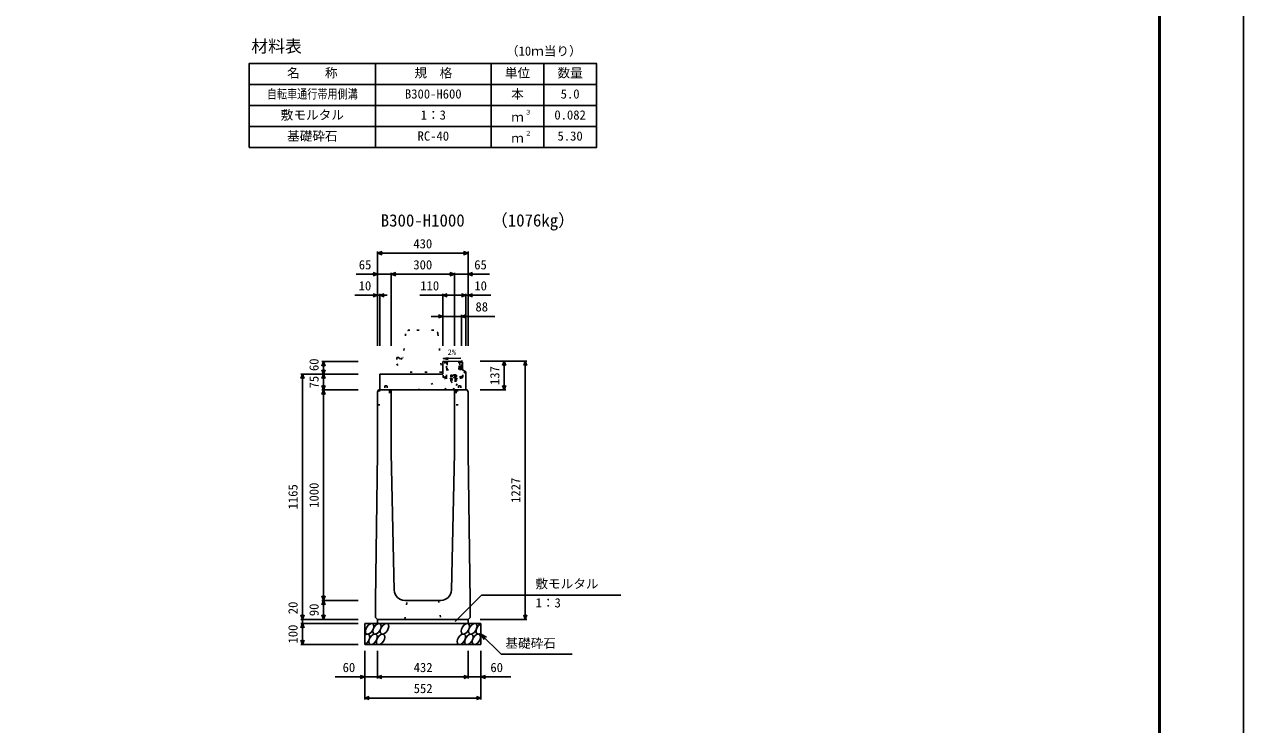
# Model space of a CAD drawing. Units: millimetres, scale not verified. Extents: x -12600 to 12600, y -5940 to 5940.
# Drawn here: x 6807 to 12600, y -649 to 2679 of the extents above; entities that cross this region are included whole.
import ezdxf
from ezdxf.enums import TextEntityAlignment as Align

# ---------------------------------------------------------------- set-up
doc = ezdxf.new("R2010")
doc.units = ezdxf.units.MM
doc.header["$LTSCALE"] = 40
doc.linetypes.add('DOTTED', pattern=[1.75, 0.25, -1.5])
for name, color, linetype, lineweight in [('0-0_DIM', 7, 'Continuous', 25), ('0-1_Defpoints', 5, 'Continuous', 25), ('0-2_HATCH', 6, 'Continuous', 25), ('0-3_HYO', 3, 'Continuous', 25), ('0-4_HYO2', 4, 'Continuous', 25), ('0-5_OUTLINE', 3, 'Continuous', 25), ('0-6_OUTLINE2', 4, 'DOTTED', 25), ('0-7_TXT', 7, 'Continuous', 25), ('0-8_WAKU', 3, 'Continuous', 25)]:
    doc.layers.add(name, color=color, linetype=linetype, lineweight=lineweight)
doc.styles.add('ＭＳ ゴシック', font='')
doc.styles.get('ＭＳ ゴシック').set_extended_font_data('MS Gothic')

msp = doc.modelspace()

# ---------------------------------------------------------------- linework, layer by layer
at = {"layer": '0-0_DIM'}
for p, q in [((8485, 1151.46), (8485, 1598.96)), ((8915, 1591.46), (8485, 1591.46)), ((8915, 1151.46), (8915, 1598.96)), ((8485, 1491.46), (8383.02, 1491.46)), ((8550, 1491.46), (8485, 1491.46)), ((8550, 1498.96), (8550, 1151.46)), ((8550, 1491.46), (8850, 1491.46)), ((8850, 1498.96), (8850, 1151.46)), ((8850, 1491.46), (8905, 1491.46)), ((8915, 1491.46), (8850, 1491.46)), ((8915, 1491.46), (9016.98, 1491.46)), ((8376.62, 1391.46), (8485, 1391.46)), ((8495, 1391.46), (8485, 1391.46)), ((8495, 1398.96), (8495, 1151.46)), ((8531.3, 1391.46), (8495, 1391.46)), ((8795, 1391.46), (8685, 1391.46)), ((8795, 1398.96), (8795, 1151.46)), ((8795, 1391.46), (8905, 1391.46)), ((8905, 1398.96), (8905, 1151.46)), ((8905, 1391.46), (8915, 1391.46)), ((9023.38, 1391.46), (8915, 1391.46)), ((8795, 1291.46), (8740, 1291.46)), ((8795, 1291.46), (8883, 1291.46)), ((8883, 1298.96), (8883, 1151.46)), ((9041.78, 1291.46), (8883, 1291.46)), ((8220.5, 1076.46), (8393, 1076.46)), ((8228, 1076.46), (8228, 1016.46)), ((9194.5, 1078.46), (8972, 1078.46)), ((9087, 1078.46), (9087, 941.46)), ((9187, 1078.46), (9187, -148.54)), ((8120.5, 1016.46), (8393, 1016.46)), ((8128, 1016.46), (8128, -148.54)), ((8228, 941.46), (8228, 1016.46)), ((8220.5, 941.46), (8393, 941.46)), ((8228, 941.46), (8228, -58.54)), ((9094.5, 941.46), (8972, 941.46)), ((8853.11, -159.35), (8979.34, -33.11)), ((8979.34, -33.11), (9640.81, -33.11)), ((8220.5, -58.54), (8393, -58.54)), ((8228, -58.54), (8228, -148.54)), ((8120.5, -148.54), (8393, -148.54)), ((8120.5, -168.54), (8393, -168.54)), ((8128, -148.54), (8128, -168.54)), ((8128, -168.54), (8128, -268.54)), ((9194.5, -148.54), (8972, -148.54)), ((8976, -218.54), (9071.76, -314.29)), ((8976, -218.54), (9001.98, -233.54)), ((8976, -218.54), (8991, -244.52)), ((8120.5, -268.54), (8393, -268.54)), ((8424, -529.9), (8424, -298.54)), ((8484, -429.9), (8484, -298.54)), ((8916, -429.9), (8916, -298.54)), ((8976, -529.9), (8976, -298.54)), ((9071.76, -314.29), (9409.31, -314.29)), ((8425, -422.4), (8283.21, -422.4)), ((8424, -422.4), (8484, -422.4)), ((8484, -422.4), (8916, -422.4)), ((8976, -422.4), (8916, -422.4)), ((8976, -422.4), (9117.79, -422.4)), ((8424, -522.4), (8976, -522.4))]:
    msp.add_line(p, q, dxfattribs=at)
for points in [[(8506.14, 1583.77), (8485, 1591.46), (8506.14, 1599.16)], [(8893.86, 1599.16), (8915, 1591.46), (8893.86, 1583.77)], [(8463.86, 1499.16), (8485, 1491.46), (8463.86, 1483.77)], [(8571.14, 1483.77), (8550, 1491.46), (8571.14, 1499.16)], [(8828.86, 1499.16), (8850, 1491.46), (8828.86, 1483.77)], [(8936.14, 1499.16), (8915, 1491.46), (8936.14, 1483.77)], [(8463.86, 1399.16), (8485, 1391.46), (8463.86, 1383.77)], [(8516.14, 1383.77), (8495, 1391.46), (8516.14, 1399.16)], [(8816.14, 1399.16), (8795, 1391.46), (8816.14, 1383.77)], [(8883.86, 1383.77), (8905, 1391.46), (8883.86, 1399.16)], [(8936.14, 1399.16), (8915, 1391.46), (8936.14, 1383.77)], [(8773.86, 1299.16), (8795, 1291.46), (8773.86, 1283.77)], [(8904.14, 1299.16), (8883, 1291.46), (8904.14, 1283.77)], [(8220.3, 1055.32), (8228, 1076.46), (8235.7, 1055.32)], [(9079.3, 1057.32), (9087, 1078.46), (9094.7, 1057.32)], [(9179.3, 1057.32), (9187, 1078.46), (9194.7, 1057.32)], [(8135.7, 995.32), (8128, 1016.46), (8120.3, 995.32)], [(8235.7, 1037.61), (8228, 1016.46), (8220.3, 1037.61)], [(8220.3, 995.32), (8228, 1016.46), (8235.7, 995.32)], [(8220.3, 962.61), (8228, 941.46), (8235.7, 962.61)], [(8220.3, 920.32), (8228, 941.46), (8235.7, 920.32)], [(9079.3, 962.61), (9087, 941.46), (9094.7, 962.61)], [(8235.7, -37.39), (8228, -58.54), (8220.3, -37.39)], [(8220.3, -79.68), (8228, -58.54), (8235.7, -79.68)], [(8135.7, -127.39), (8128, -148.54), (8120.3, -127.39)], [(8135.7, -189.68), (8128, -168.54), (8120.3, -189.68)], [(8235.7, -127.39), (8228, -148.54), (8220.3, -127.39)], [(9179.3, -127.39), (9187, -148.54), (9194.7, -127.39)], [(8135.7, -247.39), (8128, -268.54), (8120.3, -247.39)], [(8402.86, -414.71), (8424, -422.4), (8402.86, -430.1)], [(8505.14, -430.1), (8484, -422.4), (8505.14, -414.71)], [(8894.86, -414.71), (8916, -422.4), (8894.86, -430.1)], [(8997.14, -414.71), (8976, -422.4), (8997.14, -430.1)], [(8445.14, -530.1), (8424, -522.4), (8445.14, -514.71)], [(8954.86, -514.71), (8976, -522.4), (8954.86, -530.1)]]:
    msp.add_lwpolyline(points, dxfattribs=at)
at = {"layer": '0-1_Defpoints'}
msp.add_lwpolyline([(-4200, -5940), (12600, -5940), (12600, 5940), (-4200, 5940)], close=True, dxfattribs=at)
at = {"layer": '0-2_HATCH', "linetype": 'DOTTED'}
for p, q in [((8812.32, 1002.81), (8811.46, 1044.8)), ((8876.44, 1046.14), (8877.31, 1004.15)), ((8883.93, 998.28), (8882.28, 1078.26)), ((8805.84, 1001.68), (8796.84, 1001.49)), ((8883.8, 1004.28), (8805.82, 1002.68)), ((8811.6, 1037.8), (8876.59, 1039.14)), ((8829.94, 997.17), (8862.93, 997.85)), ((8832.87, 983.23), (8832.61, 995.73)), ((8835.5, 1012.66), (8833.04, 1010.74)), ((8833.19, 1003.24), (8833.04, 1010.74)), ((8859.43, 1003.78), (8833.19, 1003.24)), ((8833.43, 1011.09), (8835.5, 1012.66)), ((8856.74, 1013.1), (8835.5, 1012.66)), ((8839.44, 1003.37), (8839.28, 1010.87)), ((8839.54, 995.87), (8839.8, 983.37)), ((8853.19, 1003.65), (8853.03, 1011.15)), ((8853.39, 996.15), (8853.65, 983.66)), ((8858.87, 1011.61), (8856.74, 1013.1)), ((8859.43, 1003.78), (8859.28, 1011.28)), ((8860.32, 996.3), (8860.58, 983.8)), ((8862.93, 997.85), (8862.96, 996.35)), ((8883.82, 1003.28), (8889.82, 1003.4)), ((8889.82, 1003.4), (8889.14, 1036.65)), ((8860.58, 983.8), (8832.87, 983.23))]:
    msp.add_line(p, q, dxfattribs=at)
at = {"layer": '0-2_HATCH'}
msp.add_line((8888.6, 1063.02), (8889.14, 1036.65), dxfattribs=at)
at = {"layer": '0-2_HATCH', "linetype": 'DOTTED'}
for points in [[(8796.84, 1001.49), (8795.3, 1076.48), (8804.3, 1076.66)], [(8804.3, 1076.66), (8805.94, 996.68), (8883.93, 998.28)], [(8811.46, 1044.8), (8812.46, 1044.82), (8811.96, 1068.82), (8810.96, 1068.8), (8810.82, 1075.79), (8875.8, 1077.13)], [(8815.82, 1075.9), (8815.96, 1068.9), (8814.96, 1068.88), (8815.45, 1044.88), (8816.45, 1044.9), (8816.6, 1037.91)], [(8871.59, 1039.04), (8871.44, 1046.04), (8872.44, 1046.06), (8871.95, 1070.05), (8870.95, 1070.03), (8870.81, 1077.03)], [(8875.8, 1077.13), (8875.95, 1070.13), (8874.95, 1070.11), (8875.44, 1046.12), (8876.44, 1046.14)], [(8888.6, 1063.02), (8888.28, 1078.39), (8882.28, 1078.26)], [(8862.96, 996.35), (8829.97, 995.67), (8829.94, 997.17)]]:
    msp.add_lwpolyline(points, dxfattribs=at)
for centre, radius, start, end in [((8836.23, 1007.52), 4.53, 47.57461, 134.78335), ((8846.53, 992.73), 19.53, 70.56972, 111.78823), ((8856.22, 1007.93), 4.53, 47.57461, 134.78335), ((8846.72, 983.51), 11, 181.1783, 1.1783)]:
    msp.add_arc(centre, radius, start, end, dxfattribs=at)
at = {"layer": '0-2_HATCH'}
for centre in [(8446.89, -193.54), (8482.37, -193.54), (8517.84, -193.54), (8902.05, -193.54), (8937.52, -193.54), (8463.77, -243.54), (8499.25, -243.54), (8883.45, -243.54), (8918.93, -243.54), (8954.41, -243.54)]:
    msp.add_ellipse(centre, major_axis=(14.54, 23.54), ratio=0.5792, dxfattribs=at)
for centre, start_param, end_param in [((8973, -193.54), 0.6666252, 4.1103269), ((8428.3, -243.54), 3.7419964, 7.318141)]:
    msp.add_ellipse(centre, major_axis=(14.54, 23.54), ratio=0.5792, start_param=start_param, end_param=end_param, dxfattribs=at)
at = {"layer": '0-3_HYO'}
for p, q in [((8475, 2493.36), (8475, 2093.36)), ((9025, 2493.36), (9025, 2093.36)), ((9275, 2493.36), (9275, 2093.36)), ((7875, 2393.36), (9525, 2393.36))]:
    msp.add_line(p, q, dxfattribs=at)
msp.add_lwpolyline([(7875, 2093.36), (9525, 2093.36), (9525, 2493.36), (7875, 2493.36)], close=True, dxfattribs=at)
at = {"layer": '0-4_HYO2'}
for p, q in [((7875, 2293.36), (9525, 2293.36)), ((7875, 2193.36), (9525, 2193.36))]:
    msp.add_line(p, q, dxfattribs=at)
at = {"layer": '0-5_OUTLINE', "linetype": 'DOTTED'}
for p, q in [((8751.9, 1226.46), (8638.1, 1226.46)), ((8618.19, 1208.41), (8607, 1096.46)), ((8771.8, 1208.45), (8790, 1026.46)), ((8577, 1096.46), (8577, 1066.46)), ((8577, 1096.46), (8585, 1096.46)), ((8577, 1066.46), (8600, 1026.46)), ((8790, 1026.46), (8600, 1026.46))]:
    msp.add_line(p, q, dxfattribs=at)
at = {"layer": '0-5_OUTLINE'}
for p, q in [((8795, 1076.46), (8883, 1078.28)), ((8795, 1016.46), (8795, 1076.46)), ((8883, 1078.28), (8889, 1072.4)), ((8889, 1063.47), (8889, 1072.4)), ((8495, 947.46), (8495, 1016.46)), ((8795, 1016.46), (8495, 1016.46)), ((8905, 1028.4), (8880, 1041.4)), ((8905, 1028.4), (8905, 947.46)), ((8485, 931.46), (8490, 941.46)), ((8485, 931.46), (8485, 641.46)), ((8490, 941.46), (8910, 941.46)), ((8495, 947.46), (8501, 941.46)), ((8550, 941.46), (8550, 641.46)), ((8850, 941.46), (8850, 641.46)), ((8905, 947.46), (8899, 941.46)), ((8915, 931.46), (8910, 941.46)), ((8915, 931.46), (8915, 641.46)), ((8475, -58.54), (8485, 641.46)), ((8550, 641.46), (8563.95, -9.61)), ((8836.05, -9.61), (8850, 641.46)), ((8915, 641.46), (8925, -58.54)), ((8475, -139.54), (8475, -58.54)), ((8613.94, -58.54), (8786.06, -58.54)), ((8925, -139.54), (8925, -58.54)), ((8424, -168.54), (8976, -168.54)), ((8424, -268.54), (8424, -168.54)), ((8475, -139.54), (8484, -148.54)), ((8916, -148.54), (8484, -148.54)), ((8484, -148.54), (8484, -168.54)), ((8916, -148.54), (8925, -139.54)), ((8916, -148.54), (8916, -168.54)), ((8976, -268.54), (8976, -168.54)), ((8424, -268.54), (8976, -268.54))]:
    msp.add_line(p, q, dxfattribs=at)
at = {"layer": '0-5_OUTLINE', "linetype": 'DOTTED'}
msp.add_lwpolyline([(8585, 1096.46), (8595, 1086.46), (8605, 1096.46), (8607, 1096.46)], dxfattribs=at)
at = {"layer": '0-5_OUTLINE'}
msp.add_lwpolyline([(8889, 1063.47), (8880, 1053.47), (8880, 1041.4)], dxfattribs=at)
at = {"layer": '0-5_OUTLINE', "linetype": 'DOTTED'}
for centre, start, end in [((8638.1, 1206.46), 90, 174.40835), ((8751.9, 1206.46), 4.08463, 90)]:
    msp.add_arc(centre, 20, start, end, dxfattribs=at)
at = {"layer": '0-5_OUTLINE'}
for centre, start, end in [((8613.94, -8.54), 181.22758, 269.80012), ((8786.06, -8.54), 270, 358.77242)]:
    msp.add_arc(centre, 50, start, end, dxfattribs=at)
at = {"layer": '0-6_OUTLINE2'}
for p, q in [((8674.57, 941.46), (8805.94, 996.68)), ((8803.79, 941.46), (8880, 1041.4)), ((8842.8, 941.46), (8889.81, 1003.4)), ((8901.33, 1030.31), (8844.19, 941.46)), ((8487.75, 936.96), (8542, 936.96)), ((8519, 961.96), (8531, 961.96)), ((8519, 961.96), (8519, 936.96)), ((8531, 961.96), (8531, 936.96)), ((8542, 936.96), (8542, 871.46)), ((8858, 936.96), (8912.25, 936.96)), ((8869, 961.96), (8881, 961.96)), ((8869, 961.96), (8869, 936.96)), ((8881, 961.96), (8881, 936.96)), ((8485, 871.46), (8542, 871.46)), ((8615, -148.54), (8625, -58.54)), ((8775, -58.54), (8785, -148.54))]:
    msp.add_line(p, q, dxfattribs=at)
msp.add_lwpolyline([(8858, 936.96), (8858, 871.46), (8915, 871.46)], dxfattribs=at)
at = {"layer": '0-7_TXT'}
msp.add_line((8796.72, 1090.4), (8820.44, 1086.72), dxfattribs=at)
msp.add_lwpolyline([(8881.28, 1092.14), (8796.72, 1090.4), (8820.26, 1095.05)], dxfattribs=at)
at = {"layer": '0-8_WAKU', "lineweight": 50}
msp.add_lwpolyline([(-3800, -5540), (12200, -5540), (12200, 5540), (-3800, 5540)], close=True, dxfattribs=at)

# ---------------------------------------------------------------- texts
at = {"layer": '0-0_DIM', "style": 'ＭＳ ゴシック'}
for s, p in [('430', (8655, 1601.46)), ('65', (8395.68, 1501.46)), ('300', (8655, 1501.46)), ('65', (8944.32, 1501.46)), ('10', (8395.16, 1401.46)), ('110', (8687.84, 1401.46)), ('10', (8944.84, 1401.46)), ('88', (8950.19, 1301.46)), ('敷モルタル', (9234.94, -14.38)), ('1：3', (9235.94, -105.07)), ('基礎砕石', (9092.32, -297.12)), ('60', (8319, -412.4)), ('432', (8656.54, -412.4)), ('60', (9021, -412.4)), ('552', (8656.54, -512.4))]:
    msp.add_text(s, height=43.99, dxfattribs=at).set_placement(p, align=Align.BOTTOM_LEFT)
for s, p in [('60', (8218, 1031.46)), ('137', (9077, 964.96)), ('75', (8218, 948.96)), ('1227', (9177, 404.96)), ('1165', (8118, 373.96)), ('1000', (8218, 381.46)), ('20', (8118, -124.22)), ('90', (8218, -133.54)), ('100', (8118, -263.54))]:
    msp.add_text(s, height=43.99, rotation=90, dxfattribs=at).set_placement(p, align=Align.BOTTOM_LEFT)
at = {"layer": '0-7_TXT', "style": 'ＭＳ ゴシック'}
for s, height, p in [('材料表', 58.65, (7885, 2528.36)), ('（10ｍ当り）', 43.99, (9095, 2517.36)), ('名\u3000\u3000称', 43.99, (8055, 2413.36)), ('規\u3000格', 43.99, (8660, 2413.36)), ('単位', 43.99, (9090, 2413.36)), ('数量', 43.99, (9340, 2413.36)), ('本', 43.99, (9120, 2313.36)), ('B300-H600', 43.99, (8615, 2313.36)), ('5.0', 43.99, (9355, 2313.36)), ('敷モルタル', 43.99, (8025, 2213.36)), ('1：3', 43.99, (8690, 2213.36)), ('３', 21.99, (9185.54, 2243.73)), ('0.082', 43.99, (9325, 2213.36)), ('ｍ', 43.99, (9120, 2203.36)), ('基礎砕石', 43.99, (8055, 2113.36)), ('RC-40', 43.99, (8675, 2113.36)), ('ｍ', 43.99, (9120, 2103.36)), ('２', 21.99, (9185.54, 2143.73)), ('5.30', 43.99, (9340, 2113.36)), ('B300-H1000', 58.65, (8500, 1700.44)), ('（1076kg）', 58.65, (9023.7, 1700.84)), ('2%', 26.39, (8818.18, 1100.21))]:
    msp.add_text(s, height=height, dxfattribs=at).set_placement(p, align=Align.BOTTOM_LEFT)
at = {"layer": '0-7_TXT', "style": 'ＭＳ ゴシック', "width": 0.8}
msp.add_text('自転車通行帯用側溝', height=43.99, dxfattribs=at).set_placement((7959, 2313.36), align=Align.BOTTOM_LEFT)

doc.saveas('drawing.dxf')
